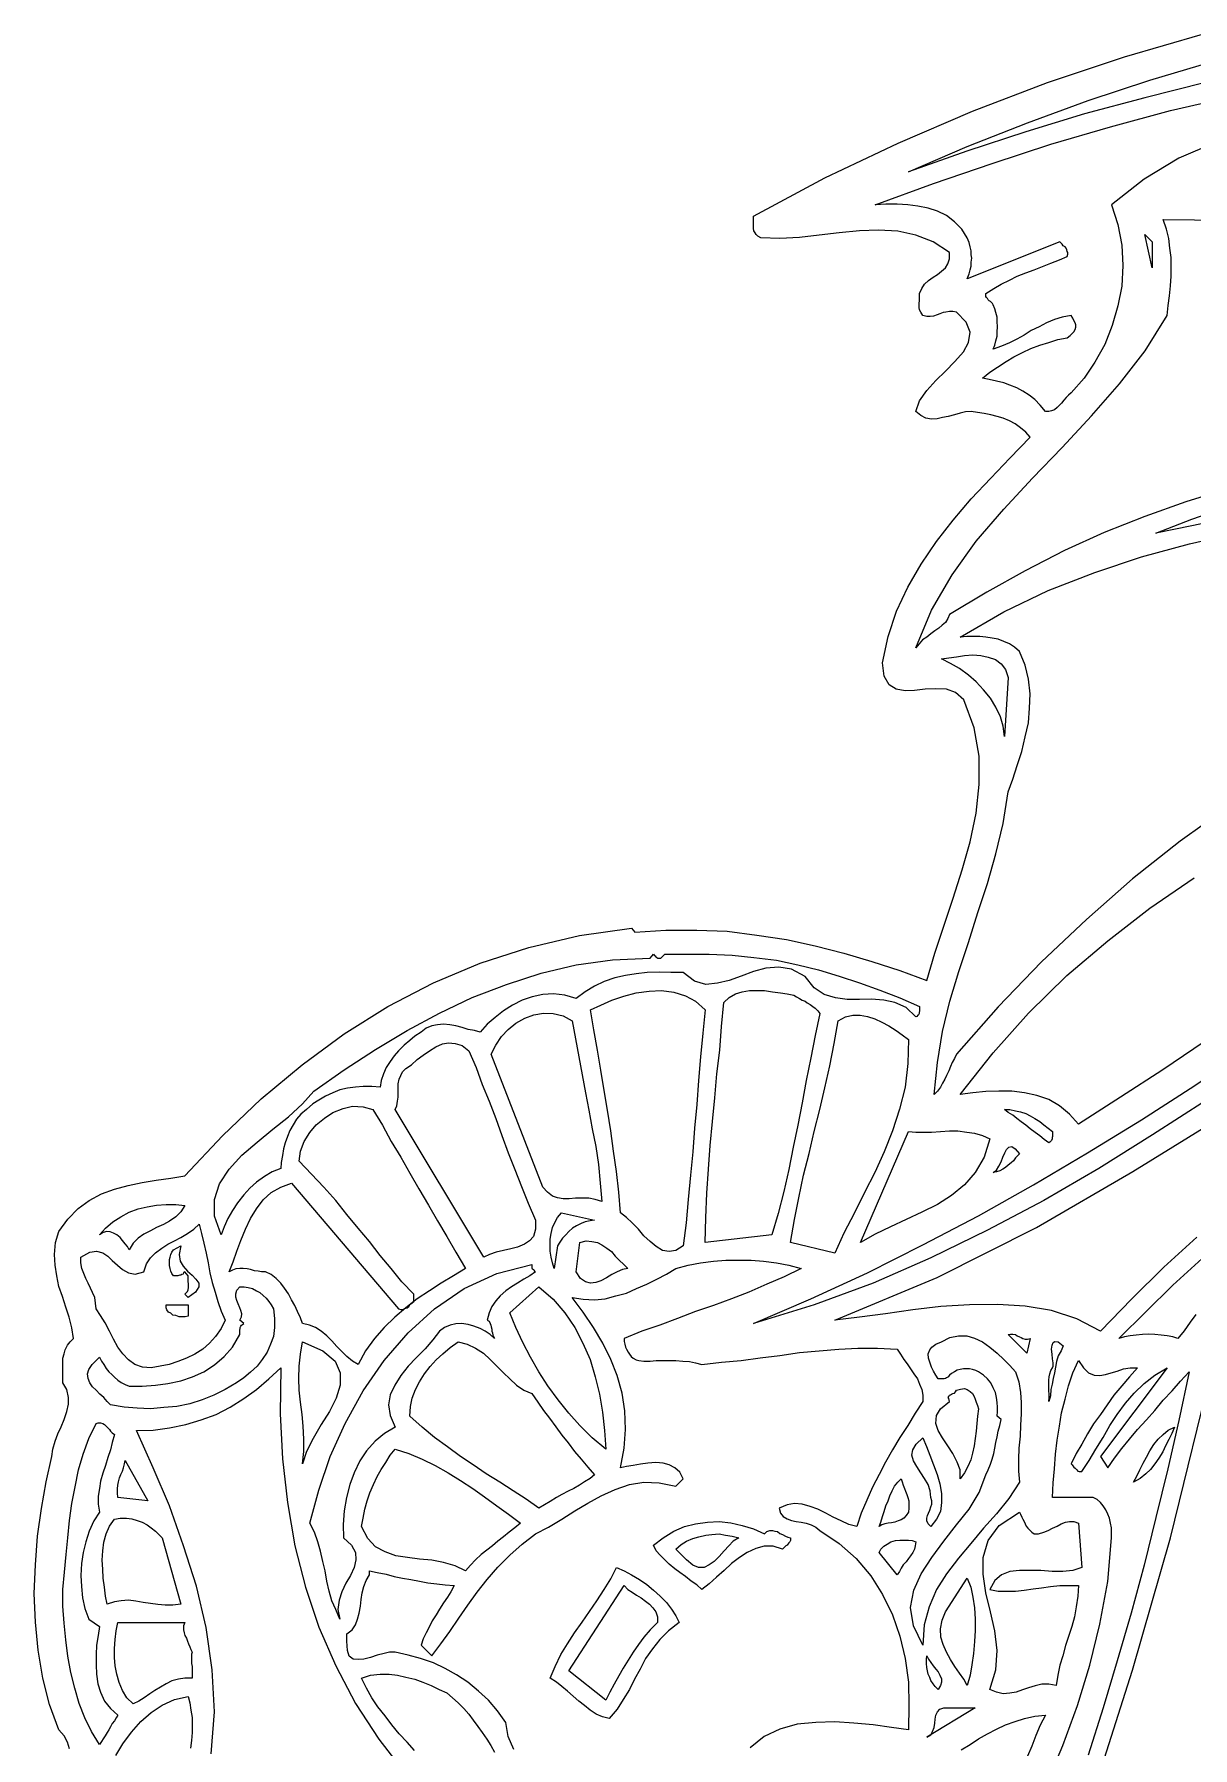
# Model space of a CAD drawing. Extents: x 0.03 to 9.39, y 0.03 to 6.76.
# Drawn here: x 1.62 to 3.683, y 3.336 to 6.389 of the extents above; entities that cross this region are included whole.
import ezdxf

# ---------------------------------------------------------------- set-up
doc = ezdxf.new("R2010")
doc.units = 0
doc.layers.add('1', color=7, linetype='Continuous')

msp = doc.modelspace()

# ---------------------------------------------------------------- linework, layer by layer
for points in [[(1.683, 3.334), (1.679, 3.346), (1.673, 3.357), (1.664, 3.368), (1.647, 3.413), (1.635, 3.46), (1.627, 3.51), (1.622, 3.56), (1.62, 3.611), (1.622, 3.662), (1.626, 3.713), (1.633, 3.762), (1.641, 3.81), (1.651, 3.855), (1.653, 3.868), (1.657, 3.882), (1.662, 3.895), (1.668, 3.908), (1.673, 3.921), (1.678, 3.935), (1.681, 3.948), (1.681, 3.96), (1.678, 3.974), (1.671, 3.986), (1.671, 3.995), (1.671, 4.004), (1.671, 4.013), (1.671, 4.021), (1.671, 4.03), (1.673, 4.038), (1.675, 4.045), (1.679, 4.053), (1.684, 4.059), (1.69, 4.065), (1.687, 4.084), (1.682, 4.103), (1.676, 4.121), (1.67, 4.14), (1.664, 4.158), (1.66, 4.177), (1.657, 4.196), (1.656, 4.215), (1.658, 4.236), (1.664, 4.256), (1.68, 4.278), (1.698, 4.297), (1.718, 4.311), (1.74, 4.323), (1.763, 4.331), (1.787, 4.338), (1.812, 4.343), (1.837, 4.347), (1.863, 4.351), (1.888, 4.355), (1.955, 4.426), (2.024, 4.492), (2.097, 4.553), (2.172, 4.608), (2.25, 4.657), (2.331, 4.699), (2.414, 4.734), (2.501, 4.762), (2.591, 4.783), (2.684, 4.796), (2.69, 4.789), (2.745, 4.793), (2.8, 4.793), (2.854, 4.791), (2.907, 4.784), (2.96, 4.776), (3.011, 4.765), (3.062, 4.752), (3.112, 4.737), (3.162, 4.721), (3.21, 4.703), (3.224, 4.752), (3.24, 4.8), (3.257, 4.85), (3.273, 4.9), (3.287, 4.95), (3.298, 5.001), (3.303, 5.052), (3.303, 5.103), (3.294, 5.153), (3.276, 5.203), (3.261, 5.216), (3.245, 5.222), (3.226, 5.223), (3.207, 5.222), (3.188, 5.22), (3.171, 5.219), (3.155, 5.222), (3.143, 5.23), (3.134, 5.245), (3.131, 5.269), (3.141, 5.316), (3.156, 5.361), (3.176, 5.404), (3.2, 5.445), (3.227, 5.485), (3.257, 5.523), (3.289, 5.561), (3.324, 5.598), (3.358, 5.634), (3.394, 5.671), (3.386, 5.68), (3.377, 5.688), (3.367, 5.695), (3.357, 5.7), (3.346, 5.705), (3.335, 5.708), (3.324, 5.711), (3.312, 5.713), (3.3, 5.715), (3.289, 5.717), (3.279, 5.716), (3.269, 5.714), (3.259, 5.711), (3.248, 5.708), (3.238, 5.706), (3.228, 5.704), (3.218, 5.703), (3.208, 5.705), (3.199, 5.71), (3.19, 5.717), (3.197, 5.736), (3.21, 5.754), (3.226, 5.772), (3.243, 5.789), (3.26, 5.806), (3.275, 5.823), (3.284, 5.84), (3.287, 5.858), (3.28, 5.876), (3.263, 5.894), (3.256, 5.895), (3.25, 5.895), (3.244, 5.894), (3.239, 5.893), (3.233, 5.891), (3.228, 5.889), (3.222, 5.887), (3.216, 5.886), (3.21, 5.886), (3.203, 5.888), (3.201, 5.891), (3.199, 5.894), (3.197, 5.898), (3.196, 5.902), (3.196, 5.906), (3.196, 5.91), (3.197, 5.914), (3.197, 5.919), (3.197, 5.923), (3.197, 5.927), (3.201, 5.936), (3.206, 5.944), (3.213, 5.95), (3.221, 5.956), (3.229, 5.961), (3.236, 5.967), (3.243, 5.973), (3.247, 5.98), (3.25, 5.989), (3.25, 6), (3.221, 6.019), (3.19, 6.031), (3.158, 6.038), (3.124, 6.04), (3.09, 6.039), (3.054, 6.035), (3.018, 6.031), (2.983, 6.027), (2.948, 6.025), (2.914, 6.026), (2.909, 6.029), (2.906, 6.032), (2.904, 6.035), (2.902, 6.039), (2.901, 6.043), (2.901, 6.047), (2.901, 6.052), (2.901, 6.056), (2.901, 6.061), (2.901, 6.065), (3.028, 6.133), (3.159, 6.195), (3.291, 6.252), (3.425, 6.303), (3.562, 6.349), (3.701, 6.389)], [(1.894, 4.138), (1.888, 4.144), (1.891, 4.147), (1.893, 4.149), (1.894, 4.152), (1.895, 4.156), (1.895, 4.159), (1.895, 4.163), (1.894, 4.166), (1.894, 4.17), (1.894, 4.174), (1.894, 4.177), (1.888, 4.184), (1.886, 4.182), (1.885, 4.18), (1.883, 4.179), (1.881, 4.178), (1.879, 4.178), (1.876, 4.177), (1.874, 4.177), (1.871, 4.177), (1.868, 4.177), (1.865, 4.181), (1.863, 4.185), (1.862, 4.19), (1.861, 4.195), (1.861, 4.2), (1.861, 4.206), (1.862, 4.21), (1.863, 4.215), (1.865, 4.219), (1.868, 4.223), (1.881, 4.23), (1.878, 4.215), (1.88, 4.203), (1.885, 4.194), (1.893, 4.185), (1.901, 4.178), (1.908, 4.171), (1.913, 4.164), (1.913, 4.157), (1.907, 4.148), (1.894, 4.138)], [(1.894, 4.105), (1.889, 4.104), (1.883, 4.104), (1.878, 4.104), (1.872, 4.106), (1.867, 4.107), (1.863, 4.11), (1.859, 4.112), (1.856, 4.116), (1.855, 4.12), (1.855, 4.125), (1.894, 4.125), (1.894, 4.105)], [(3.651, 3.907), (3.646, 3.896), (3.641, 3.885), (3.635, 3.874), (3.63, 3.863), (3.623, 3.852), (3.616, 3.842), (3.608, 3.832), (3.6, 3.824), (3.59, 3.816), (3.578, 3.809), (3.584, 3.82), (3.589, 3.831), (3.595, 3.843), (3.601, 3.854), (3.607, 3.865), (3.614, 3.876), (3.622, 3.886), (3.631, 3.894), (3.64, 3.902), (3.651, 3.907)], [(2.921, 3.717), (2.925, 3.721), (2.93, 3.723), (2.935, 3.723), (2.939, 3.722), (2.944, 3.721), (2.948, 3.718), (2.953, 3.716), (2.958, 3.713), (2.962, 3.711), (2.967, 3.71), (2.967, 3.707), (2.967, 3.705), (2.966, 3.703), (2.964, 3.701), (2.962, 3.699), (2.961, 3.697), (2.959, 3.696), (2.957, 3.694), (2.955, 3.692), (2.953, 3.69), (2.936, 3.695), (2.92, 3.695), (2.905, 3.691), (2.89, 3.684), (2.876, 3.675), (2.862, 3.664), (2.849, 3.652), (2.835, 3.64), (2.822, 3.628), (2.809, 3.618), (2.8, 3.626), (2.79, 3.633), (2.78, 3.641), (2.77, 3.648), (2.761, 3.655), (2.751, 3.663), (2.743, 3.671), (2.735, 3.679), (2.728, 3.687), (2.723, 3.697), (2.74, 3.71), (2.759, 3.722), (2.778, 3.73), (2.798, 3.735), (2.819, 3.738), (2.84, 3.739), (2.861, 3.737), (2.881, 3.732), (2.901, 3.726), (2.921, 3.717)], [(2.769, 3.559), (2.75, 3.544), (2.734, 3.529), (2.721, 3.512), (2.709, 3.495), (2.699, 3.476), (2.689, 3.458), (2.68, 3.44), (2.669, 3.422), (2.658, 3.405), (2.644, 3.388), (2.632, 3.391), (2.621, 3.396), (2.61, 3.403), (2.6, 3.411), (2.59, 3.419), (2.58, 3.428), (2.57, 3.437), (2.56, 3.445), (2.55, 3.453), (2.539, 3.46), (2.548, 3.481), (2.558, 3.502), (2.57, 3.521), (2.582, 3.541), (2.596, 3.56), (2.609, 3.579), (2.622, 3.598), (2.635, 3.618), (2.647, 3.637), (2.657, 3.657), (2.671, 3.651), (2.684, 3.644), (2.698, 3.636), (2.711, 3.627), (2.723, 3.617), (2.735, 3.606), (2.746, 3.595), (2.755, 3.583), (2.763, 3.571), (2.769, 3.559)]]:
    msp.add_lwpolyline(points)
at = {"layer": '1'}
for points in [[(3.706, 6.303), (3.598, 6.276), (3.491, 6.247), (3.386, 6.215), (3.281, 6.181), (3.177, 6.144), (3.282, 6.189), (3.389, 6.231), (3.497, 6.271), (3.607, 6.307), (3.717, 6.34)], [(3.724, 6.196), (3.659, 6.168), (3.597, 6.131), (3.539, 6.085), (3.55, 6.05), (3.557, 6.013), (3.559, 5.977), (3.557, 5.94), (3.55, 5.905), (3.54, 5.87), (3.527, 5.836), (3.509, 5.805), (3.49, 5.776), (3.467, 5.75), (3.462, 5.746), (3.458, 5.742), (3.454, 5.737), (3.45, 5.732), (3.446, 5.728), (3.442, 5.724), (3.437, 5.72), (3.432, 5.718), (3.427, 5.717), (3.421, 5.717), (3.412, 5.728), (3.402, 5.738), (3.392, 5.746), (3.381, 5.753), (3.37, 5.759), (3.358, 5.764), (3.347, 5.768), (3.334, 5.771), (3.321, 5.774), (3.309, 5.776), (3.322, 5.787), (3.336, 5.796), (3.351, 5.806), (3.365, 5.814), (3.38, 5.822), (3.395, 5.829), (3.411, 5.835), (3.427, 5.84), (3.443, 5.845), (3.46, 5.848), (3.465, 5.852), (3.469, 5.856), (3.472, 5.859), (3.474, 5.863), (3.475, 5.867), (3.475, 5.871), (3.474, 5.875), (3.472, 5.879), (3.47, 5.883), (3.467, 5.888), (3.451, 5.885), (3.437, 5.881), (3.423, 5.875), (3.41, 5.868), (3.396, 5.861), (3.383, 5.853), (3.37, 5.846), (3.357, 5.839), (3.343, 5.833), (3.328, 5.828), (3.331, 5.835), (3.333, 5.843), (3.335, 5.851), (3.335, 5.859), (3.336, 5.868), (3.335, 5.877), (3.335, 5.885), (3.333, 5.893), (3.331, 5.9), (3.328, 5.907), (3.327, 5.909), (3.325, 5.911), (3.323, 5.913), (3.321, 5.914), (3.319, 5.916), (3.318, 5.918), (3.316, 5.92), (3.315, 5.922), (3.315, 5.924), (3.315, 5.927), (3.329, 5.936), (3.342, 5.944), (3.357, 5.951), (3.371, 5.958), (3.386, 5.964), (3.401, 5.969), (3.416, 5.975), (3.431, 5.981), (3.446, 5.987), (3.46, 5.993), (3.461, 5.997), (3.461, 6), (3.46, 6.002), (3.459, 6.005), (3.458, 6.008), (3.456, 6.01), (3.453, 6.012), (3.451, 6.015), (3.449, 6.017), (3.447, 6.019), (3.282, 5.953), (3.285, 5.962), (3.287, 5.969), (3.289, 5.976), (3.289, 5.983), (3.29, 5.99), (3.289, 5.996), (3.289, 6.003), (3.287, 6.01), (3.285, 6.018), (3.282, 6.026), (3.272, 6.042), (3.259, 6.055), (3.245, 6.066), (3.229, 6.074), (3.212, 6.079), (3.194, 6.083), (3.176, 6.085), (3.157, 6.086), (3.137, 6.086), (3.118, 6.085), (3.222, 6.123), (3.326, 6.159), (3.431, 6.193), (3.537, 6.224), (3.644, 6.253), (3.753, 6.278)], [(3.746, 5.579), (3.671, 5.556), (3.598, 5.53), (3.526, 5.501), (3.455, 5.469), (3.385, 5.433), (3.317, 5.395), (3.25, 5.355), (3.247, 5.348), (3.243, 5.341), (3.237, 5.336), (3.231, 5.331), (3.224, 5.326), (3.217, 5.321), (3.21, 5.315), (3.202, 5.31), (3.196, 5.303), (3.19, 5.296), (3.218, 5.363), (3.255, 5.426), (3.298, 5.486), (3.347, 5.543), (3.398, 5.598), (3.451, 5.653), (3.503, 5.709), (3.553, 5.766), (3.599, 5.825), (3.638, 5.888), (3.64, 5.906), (3.642, 5.923), (3.644, 5.941), (3.645, 5.958), (3.645, 5.975), (3.645, 5.991), (3.643, 6.008), (3.641, 6.025), (3.637, 6.042), (3.631, 6.059), (3.798, 6.057)], [(3.611, 5.973), (3.598, 6.032), (3.611, 6.019), (3.611, 5.973)], [(3.747, 5.527), (3.682, 5.513), (3.618, 5.5), (3.682, 5.525), (3.749, 5.548)], [(3.748, 5.013), (3.661, 4.951), (3.576, 4.884), (3.494, 4.812), (3.414, 4.736), (3.337, 4.656), (3.263, 4.572), (3.259, 4.564), (3.255, 4.557), (3.252, 4.55), (3.249, 4.542), (3.245, 4.534), (3.242, 4.527), (3.238, 4.52), (3.234, 4.513), (3.229, 4.506), (3.223, 4.5), (3.229, 4.557), (3.238, 4.612), (3.251, 4.666), (3.267, 4.719), (3.284, 4.771), (3.301, 4.824), (3.318, 4.876), (3.333, 4.929), (3.346, 4.983), (3.355, 5.039), (3.363, 5.062), (3.371, 5.086), (3.379, 5.111), (3.385, 5.137), (3.391, 5.162), (3.393, 5.188), (3.394, 5.214), (3.391, 5.24), (3.385, 5.265), (3.375, 5.289), (3.366, 5.297), (3.357, 5.303), (3.347, 5.307), (3.337, 5.311), (3.326, 5.313), (3.315, 5.315), (3.304, 5.316), (3.293, 5.316), (3.281, 5.316), (3.269, 5.315), (3.347, 5.36), (3.426, 5.398), (3.509, 5.43), (3.592, 5.458), (3.678, 5.481), (3.766, 5.501)], [(3.355, 5.243), (3.348, 5.138), (3.346, 5.156), (3.341, 5.173), (3.333, 5.19), (3.323, 5.206), (3.311, 5.221), (3.298, 5.235), (3.284, 5.247), (3.268, 5.259), (3.252, 5.268), (3.236, 5.276), (3.249, 5.278), (3.263, 5.28), (3.277, 5.282), (3.292, 5.283), (3.306, 5.282), (3.319, 5.279), (3.332, 5.275), (3.342, 5.267), (3.35, 5.257), (3.355, 5.243)], [(3.704, 4.594), (3.63, 4.544), (3.555, 4.495), (3.48, 4.447), (3.464, 4.465), (3.446, 4.48), (3.427, 4.491), (3.406, 4.498), (3.384, 4.503), (3.361, 4.506), (3.338, 4.506), (3.315, 4.505), (3.292, 4.503), (3.269, 4.5), (3.328, 4.574), (3.391, 4.645), (3.459, 4.712), (3.532, 4.774), (3.607, 4.832), (3.686, 4.886)], [(2.723, 4.75), (2.724, 4.748), (2.726, 4.747), (2.727, 4.745), (2.729, 4.744), (2.731, 4.743), (2.732, 4.743), (2.734, 4.743), (2.736, 4.743), (2.743, 4.75), (2.749, 4.75), (2.756, 4.75), (2.763, 4.75), (2.771, 4.75), (2.78, 4.75), (2.788, 4.75), (2.797, 4.75), (2.805, 4.75), (2.814, 4.75), (2.822, 4.75), (2.863, 4.748), (2.902, 4.744), (2.942, 4.739), (2.98, 4.731), (3.017, 4.722), (3.054, 4.711), (3.09, 4.699), (3.126, 4.686), (3.162, 4.672), (3.197, 4.657), (3.197, 4.655), (3.197, 4.652), (3.197, 4.649), (3.196, 4.646), (3.196, 4.644), (3.195, 4.642), (3.194, 4.641), (3.192, 4.639), (3.19, 4.638), (3.173, 4.655), (3.153, 4.664), (3.133, 4.668), (3.111, 4.67), (3.09, 4.669), (3.068, 4.669), (3.047, 4.672), (3.027, 4.678), (3.009, 4.69), (2.993, 4.71), (2.969, 4.723), (2.946, 4.727), (2.923, 4.725), (2.901, 4.719), (2.879, 4.711), (2.858, 4.703), (2.837, 4.698), (2.816, 4.696), (2.796, 4.702), (2.776, 4.717), (2.754, 4.717), (2.733, 4.718), (2.712, 4.717), (2.692, 4.715), (2.673, 4.712), (2.654, 4.708), (2.635, 4.701), (2.618, 4.693), (2.601, 4.683), (2.585, 4.671), (2.565, 4.677), (2.545, 4.679), (2.526, 4.678), (2.507, 4.674), (2.489, 4.668), (2.472, 4.659), (2.456, 4.649), (2.441, 4.637), (2.427, 4.625), (2.414, 4.611), (2.404, 4.614), (2.393, 4.616), (2.382, 4.619), (2.371, 4.622), (2.36, 4.624), (2.349, 4.625), (2.338, 4.624), (2.328, 4.622), (2.318, 4.618), (2.309, 4.611), (2.298, 4.604), (2.289, 4.596), (2.279, 4.588), (2.269, 4.578), (2.261, 4.569), (2.254, 4.559), (2.247, 4.548), (2.242, 4.537), (2.238, 4.525), (2.236, 4.513), (2.221, 4.514), (2.206, 4.514), (2.192, 4.513), (2.178, 4.511), (2.164, 4.508), (2.152, 4.503), (2.139, 4.497), (2.127, 4.49), (2.116, 4.483), (2.105, 4.473), (2.095, 4.465), (2.087, 4.456), (2.081, 4.446), (2.075, 4.436), (2.071, 4.425), (2.067, 4.414), (2.064, 4.403), (2.062, 4.391), (2.06, 4.379), (2.059, 4.368), (2.044, 4.362), (2.03, 4.354), (2.016, 4.344), (2.004, 4.333), (1.993, 4.321), (1.982, 4.307), (1.973, 4.293), (1.965, 4.279), (1.958, 4.264), (1.953, 4.25), (1.941, 4.283), (1.941, 4.313), (1.95, 4.341), (1.967, 4.367), (1.99, 4.392), (2.017, 4.415), (2.045, 4.438), (2.073, 4.46), (2.098, 4.483), (2.118, 4.506), (2.172, 4.544), (2.228, 4.58), (2.284, 4.614), (2.342, 4.645), (2.4, 4.673), (2.461, 4.696), (2.523, 4.716), (2.585, 4.731), (2.65, 4.74), (2.717, 4.743), (2.723, 4.75)], [(2.815, 4.651), (2.811, 4.609), (2.807, 4.567), (2.803, 4.525), (2.8, 4.482), (2.796, 4.44), (2.793, 4.398), (2.789, 4.356), (2.785, 4.313), (2.781, 4.271), (2.776, 4.23), (2.763, 4.222), (2.751, 4.22), (2.739, 4.222), (2.728, 4.229), (2.717, 4.238), (2.706, 4.248), (2.696, 4.26), (2.685, 4.271), (2.675, 4.281), (2.664, 4.289), (2.661, 4.326), (2.657, 4.363), (2.652, 4.399), (2.647, 4.435), (2.641, 4.472), (2.635, 4.507), (2.629, 4.543), (2.623, 4.579), (2.617, 4.615), (2.611, 4.651), (2.629, 4.659), (2.649, 4.668), (2.67, 4.675), (2.692, 4.681), (2.715, 4.684), (2.737, 4.685), (2.759, 4.682), (2.78, 4.676), (2.798, 4.666), (2.815, 4.651)], [(3.019, 4.644), (3.011, 4.605), (3.003, 4.565), (2.995, 4.525), (2.988, 4.485), (2.98, 4.445), (2.972, 4.406), (2.964, 4.366), (2.955, 4.327), (2.945, 4.288), (2.934, 4.25), (2.815, 4.236), (2.816, 4.28), (2.818, 4.324), (2.821, 4.367), (2.824, 4.409), (2.828, 4.452), (2.832, 4.494), (2.836, 4.537), (2.841, 4.579), (2.844, 4.621), (2.848, 4.664), (2.858, 4.673), (2.869, 4.679), (2.881, 4.683), (2.894, 4.685), (2.908, 4.685), (2.921, 4.685), (2.935, 4.683), (2.949, 4.681), (2.961, 4.679), (2.973, 4.677), (2.978, 4.674), (2.983, 4.671), (2.988, 4.668), (2.993, 4.666), (2.997, 4.663), (3.002, 4.66), (3.007, 4.657), (3.011, 4.654), (3.016, 4.649), (3.019, 4.644)], [(2.578, 4.631), (2.584, 4.599), (2.59, 4.567), (2.596, 4.535), (2.602, 4.503), (2.608, 4.472), (2.614, 4.439), (2.62, 4.407), (2.625, 4.375), (2.628, 4.342), (2.631, 4.309), (2.619, 4.313), (2.608, 4.315), (2.596, 4.315), (2.584, 4.315), (2.573, 4.314), (2.562, 4.314), (2.552, 4.316), (2.543, 4.319), (2.534, 4.326), (2.526, 4.335), (2.434, 4.572), (2.442, 4.588), (2.452, 4.603), (2.464, 4.616), (2.478, 4.627), (2.494, 4.636), (2.51, 4.642), (2.527, 4.645), (2.544, 4.644), (2.562, 4.64), (2.578, 4.631)], [(3.894, 4.618), (3.801, 4.553), (3.708, 4.49), (3.612, 4.428), (3.516, 4.368), (3.418, 4.311), (3.318, 4.258), (3.217, 4.209), (3.114, 4.164), (3.009, 4.125), (2.901, 4.092), (3.003, 4.136), (3.104, 4.182), (3.203, 4.232), (3.302, 4.284), (3.4, 4.339), (3.496, 4.396), (3.592, 4.455), (3.687, 4.516), (3.781, 4.579), (3.875, 4.644), (3.894, 4.618)], [(3.177, 4.598), (3.176, 4.555), (3.171, 4.513), (3.161, 4.474), (3.149, 4.435), (3.134, 4.398), (3.117, 4.361), (3.099, 4.325), (3.081, 4.289), (3.062, 4.253), (3.046, 4.217), (2.967, 4.236), (2.974, 4.277), (2.982, 4.316), (2.99, 4.356), (3, 4.395), (3.009, 4.434), (3.019, 4.473), (3.028, 4.512), (3.037, 4.551), (3.045, 4.591), (3.052, 4.631), (3.065, 4.638), (3.078, 4.641), (3.091, 4.641), (3.104, 4.639), (3.117, 4.635), (3.13, 4.629), (3.142, 4.622), (3.155, 4.614), (3.166, 4.606), (3.177, 4.598)], [(2.394, 4.578), (2.407, 4.548), (2.418, 4.518), (2.43, 4.488), (2.442, 4.457), (2.453, 4.427), (2.464, 4.396), (2.476, 4.366), (2.488, 4.336), (2.5, 4.306), (2.513, 4.276), (2.513, 4.26), (2.509, 4.247), (2.502, 4.239), (2.493, 4.233), (2.481, 4.228), (2.469, 4.225), (2.456, 4.222), (2.443, 4.219), (2.431, 4.215), (2.421, 4.21), (2.263, 4.473), (2.266, 4.48), (2.267, 4.488), (2.268, 4.495), (2.268, 4.503), (2.268, 4.511), (2.268, 4.519), (2.27, 4.527), (2.273, 4.534), (2.276, 4.54), (2.282, 4.546), (2.292, 4.553), (2.302, 4.562), (2.313, 4.57), (2.324, 4.578), (2.335, 4.585), (2.347, 4.59), (2.358, 4.592), (2.37, 4.591), (2.382, 4.587), (2.394, 4.578)], [(2.223, 4.473), (2.24, 4.445), (2.256, 4.416), (2.273, 4.388), (2.289, 4.36), (2.305, 4.332), (2.322, 4.303), (2.338, 4.275), (2.355, 4.247), (2.371, 4.219), (2.388, 4.19), (2.367, 4.177), (2.345, 4.164), (2.324, 4.15), (2.302, 4.136), (2.282, 4.12), (2.262, 4.103), (2.243, 4.085), (2.226, 4.065), (2.21, 4.043), (2.197, 4.019), (2.187, 4.025), (2.177, 4.033), (2.168, 4.042), (2.159, 4.051), (2.15, 4.061), (2.141, 4.07), (2.131, 4.078), (2.121, 4.085), (2.11, 4.089), (2.098, 4.092), (2.094, 4.102), (2.089, 4.113), (2.084, 4.124), (2.078, 4.134), (2.073, 4.145), (2.066, 4.155), (2.059, 4.164), (2.051, 4.172), (2.042, 4.179), (2.032, 4.184), (2.025, 4.184), (2.019, 4.185), (2.012, 4.186), (2.005, 4.188), (1.999, 4.189), (1.992, 4.19), (1.986, 4.19), (1.979, 4.189), (1.973, 4.187), (1.967, 4.184), (1.974, 4.202), (1.981, 4.221), (1.988, 4.24), (1.996, 4.26), (2.005, 4.279), (2.016, 4.296), (2.028, 4.312), (2.042, 4.325), (2.059, 4.335), (2.078, 4.342), (2.269, 4.118), (2.273, 4.117), (2.276, 4.117), (2.279, 4.118), (2.282, 4.119), (2.284, 4.12), (2.287, 4.122), (2.289, 4.125), (2.291, 4.127), (2.293, 4.129), (2.296, 4.131), (2.296, 4.144), (2.275, 4.166), (2.256, 4.19), (2.236, 4.213), (2.217, 4.238), (2.197, 4.262), (2.177, 4.286), (2.157, 4.311), (2.136, 4.335), (2.114, 4.358), (2.092, 4.381), (2.094, 4.399), (2.101, 4.416), (2.111, 4.432), (2.122, 4.446), (2.137, 4.458), (2.152, 4.468), (2.17, 4.475), (2.187, 4.479), (2.206, 4.478), (2.223, 4.473)], [(3.691, 4.246), (3.632, 4.192), (3.575, 4.136), (3.519, 4.078), (3.477, 4.1), (3.432, 4.115), (3.385, 4.123), (3.336, 4.126), (3.286, 4.125), (3.235, 4.122), (3.185, 4.116), (3.136, 4.109), (3.09, 4.103), (3.046, 4.098), (3.228, 4.174), (3.405, 4.263), (3.577, 4.363), (3.747, 4.468)], [(3.434, 4.434), (3.434, 4.431), (3.434, 4.428), (3.434, 4.425), (3.433, 4.423), (3.433, 4.421), (3.432, 4.418), (3.431, 4.417), (3.429, 4.415), (3.427, 4.414), (3.419, 4.42), (3.411, 4.426), (3.403, 4.432), (3.394, 4.439), (3.386, 4.445), (3.378, 4.451), (3.37, 4.457), (3.363, 4.463), (3.355, 4.468), (3.348, 4.473), (3.358, 4.473), (3.368, 4.471), (3.377, 4.469), (3.386, 4.466), (3.394, 4.462), (3.402, 4.457), (3.411, 4.452), (3.418, 4.446), (3.426, 4.44), (3.434, 4.434)], [(3.322, 4.421), (3.312, 4.388), (3.296, 4.361), (3.277, 4.339), (3.254, 4.32), (3.229, 4.304), (3.201, 4.29), (3.173, 4.277), (3.145, 4.264), (3.118, 4.251), (3.092, 4.236), (3.177, 4.434), (3.19, 4.433), (3.204, 4.433), (3.218, 4.433), (3.234, 4.434), (3.25, 4.435), (3.265, 4.435), (3.281, 4.433), (3.295, 4.431), (3.309, 4.427), (3.322, 4.421)], [(3.375, 4.394), (3.372, 4.391), (3.368, 4.387), (3.364, 4.382), (3.36, 4.378), (3.355, 4.374), (3.35, 4.37), (3.345, 4.367), (3.34, 4.364), (3.334, 4.362), (3.328, 4.361), (3.334, 4.365), (3.338, 4.372), (3.342, 4.38), (3.345, 4.388), (3.349, 4.396), (3.352, 4.402), (3.356, 4.406), (3.361, 4.407), (3.367, 4.403), (3.375, 4.394)], [(1.888, 4.302), (1.881, 4.291), (1.872, 4.282), (1.861, 4.274), (1.85, 4.268), (1.838, 4.263), (1.827, 4.257), (1.815, 4.251), (1.805, 4.244), (1.796, 4.235), (1.789, 4.223), (1.786, 4.229), (1.782, 4.234), (1.777, 4.24), (1.773, 4.245), (1.767, 4.25), (1.761, 4.253), (1.755, 4.255), (1.749, 4.256), (1.743, 4.254), (1.736, 4.25), (1.747, 4.262), (1.76, 4.273), (1.774, 4.282), (1.789, 4.29), (1.805, 4.296), (1.821, 4.3), (1.838, 4.303), (1.855, 4.304), (1.872, 4.304), (1.888, 4.302)], [(2.618, 4.276), (2.61, 4.275), (2.601, 4.273), (2.594, 4.27), (2.586, 4.266), (2.579, 4.262), (2.572, 4.256), (2.567, 4.25), (2.561, 4.244), (2.556, 4.237), (2.552, 4.23), (2.546, 4.19), (2.543, 4.2), (2.541, 4.21), (2.539, 4.221), (2.539, 4.231), (2.539, 4.242), (2.541, 4.252), (2.543, 4.263), (2.547, 4.272), (2.552, 4.281), (2.559, 4.289), (2.618, 4.276)], [(1.96, 4.098), (1.953, 4.083), (1.943, 4.069), (1.932, 4.057), (1.92, 4.046), (1.906, 4.037), (1.891, 4.03), (1.876, 4.024), (1.86, 4.019), (1.844, 4.016), (1.828, 4.013), (1.813, 4.014), (1.799, 4.019), (1.788, 4.027), (1.778, 4.038), (1.769, 4.05), (1.761, 4.064), (1.754, 4.078), (1.746, 4.093), (1.738, 4.106), (1.73, 4.118), (1.729, 4.128), (1.728, 4.138), (1.724, 4.147), (1.72, 4.155), (1.716, 4.164), (1.712, 4.172), (1.708, 4.181), (1.705, 4.19), (1.703, 4.2), (1.703, 4.21), (1.719, 4.219), (1.731, 4.221), (1.742, 4.218), (1.751, 4.212), (1.759, 4.204), (1.768, 4.196), (1.777, 4.188), (1.788, 4.182), (1.8, 4.18), (1.815, 4.184), (1.82, 4.198), (1.827, 4.209), (1.836, 4.218), (1.847, 4.226), (1.858, 4.233), (1.87, 4.239), (1.881, 4.245), (1.893, 4.252), (1.904, 4.26), (1.914, 4.269), (1.918, 4.252), (1.922, 4.235), (1.926, 4.217), (1.93, 4.2), (1.933, 4.182), (1.937, 4.165), (1.942, 4.148), (1.947, 4.131), (1.953, 4.114), (1.96, 4.098)], [(3.689, 4.108), (3.679, 4.094), (3.668, 4.079), (3.657, 4.065), (3.648, 4.068), (3.638, 4.07), (3.627, 4.071), (3.616, 4.072), (3.605, 4.073), (3.594, 4.072), (3.583, 4.071), (3.572, 4.07), (3.562, 4.068), (3.552, 4.065), (3.648, 4.16), (3.746, 4.249)], [(2.677, 4.19), (2.668, 4.188), (2.658, 4.184), (2.649, 4.179), (2.639, 4.173), (2.629, 4.168), (2.62, 4.165), (2.611, 4.164), (2.602, 4.166), (2.593, 4.172), (2.585, 4.184), (2.592, 4.236), (2.603, 4.239), (2.613, 4.238), (2.623, 4.236), (2.631, 4.232), (2.64, 4.226), (2.648, 4.22), (2.655, 4.212), (2.662, 4.205), (2.67, 4.197), (2.677, 4.19)], [(2.506, 4.197), (2.506, 4.195), (2.506, 4.193), (2.506, 4.191), (2.507, 4.189), (2.509, 4.188), (2.51, 4.187), (2.511, 4.185), (2.513, 4.184), (2.503, 4.177), (2.492, 4.171), (2.481, 4.164), (2.47, 4.157), (2.46, 4.15), (2.45, 4.141), (2.442, 4.132), (2.435, 4.122), (2.43, 4.111), (2.427, 4.098), (2.43, 4.096), (2.432, 4.092), (2.433, 4.089), (2.434, 4.086), (2.435, 4.082), (2.435, 4.078), (2.436, 4.075), (2.437, 4.071), (2.438, 4.068), (2.44, 4.065), (2.432, 4.072), (2.423, 4.078), (2.414, 4.083), (2.403, 4.087), (2.393, 4.09), (2.381, 4.092), (2.371, 4.091), (2.361, 4.089), (2.351, 4.085), (2.342, 4.078), (2.33, 4.063), (2.316, 4.047), (2.3, 4.031), (2.286, 4.016), (2.273, 3.999), (2.262, 3.982), (2.254, 3.965), (2.251, 3.947), (2.254, 3.928), (2.263, 3.907), (2.244, 3.896), (2.227, 3.882), (2.212, 3.865), (2.2, 3.847), (2.19, 3.826), (2.182, 3.805), (2.176, 3.782), (2.172, 3.758), (2.17, 3.734), (2.171, 3.71), (2.185, 3.697), (2.192, 3.684), (2.193, 3.671), (2.19, 3.657), (2.183, 3.643), (2.175, 3.629), (2.168, 3.614), (2.163, 3.599), (2.161, 3.582), (2.164, 3.565), (2.157, 3.582), (2.15, 3.598), (2.145, 3.615), (2.141, 3.633), (2.138, 3.651), (2.134, 3.668), (2.13, 3.686), (2.125, 3.703), (2.119, 3.72), (2.111, 3.736), (2.127, 3.795), (2.147, 3.855), (2.174, 3.914), (2.206, 3.972), (2.243, 4.026), (2.286, 4.075), (2.333, 4.118), (2.386, 4.154), (2.444, 4.181), (2.506, 4.197)], [(2.474, 3.333), (2.464, 3.356), (2.46, 3.381), (2.445, 3.402), (2.429, 3.421), (2.411, 3.437), (2.392, 3.453), (2.372, 3.466), (2.352, 3.477), (2.331, 3.487), (2.308, 3.495), (2.286, 3.501), (2.263, 3.506), (2.253, 3.506), (2.243, 3.504), (2.231, 3.501), (2.219, 3.497), (2.207, 3.494), (2.197, 3.493), (2.188, 3.494), (2.181, 3.499), (2.178, 3.509), (2.177, 3.526), (2.177, 3.539), (2.186, 3.546), (2.192, 3.555), (2.196, 3.565), (2.199, 3.576), (2.201, 3.588), (2.202, 3.6), (2.204, 3.612), (2.207, 3.623), (2.211, 3.634), (2.217, 3.644), (2.217, 3.651), (2.231, 3.648), (2.247, 3.645), (2.261, 3.641), (2.276, 3.638), (2.291, 3.636), (2.306, 3.633), (2.321, 3.63), (2.337, 3.628), (2.352, 3.626), (2.368, 3.625), (2.362, 3.614), (2.356, 3.604), (2.349, 3.594), (2.342, 3.583), (2.336, 3.573), (2.329, 3.562), (2.324, 3.552), (2.318, 3.541), (2.313, 3.53), (2.309, 3.519), (2.328, 3.5), (2.344, 3.521), (2.36, 3.543), (2.376, 3.567), (2.392, 3.59), (2.409, 3.613), (2.427, 3.636), (2.446, 3.658), (2.467, 3.679), (2.489, 3.699), (2.513, 3.717), (2.536, 3.729), (2.56, 3.743), (2.583, 3.758), (2.606, 3.772), (2.63, 3.785), (2.655, 3.796), (2.68, 3.805), (2.706, 3.809), (2.733, 3.808), (2.763, 3.802), (2.776, 3.815), (2.77, 3.827), (2.761, 3.835), (2.751, 3.84), (2.74, 3.843), (2.727, 3.844), (2.713, 3.843), (2.7, 3.841), (2.687, 3.839), (2.675, 3.837), (2.664, 3.835), (2.671, 3.87), (2.673, 3.903), (2.672, 3.936), (2.667, 3.968), (2.658, 3.999), (2.647, 4.028), (2.633, 4.057), (2.616, 4.085), (2.598, 4.112), (2.578, 4.138), (2.598, 4.135), (2.618, 4.134), (2.637, 4.136), (2.656, 4.141), (2.675, 4.146), (2.693, 4.154), (2.711, 4.162), (2.729, 4.171), (2.746, 4.18), (2.763, 4.19), (2.785, 4.196), (2.807, 4.2), (2.83, 4.203), (2.852, 4.205), (2.875, 4.205), (2.897, 4.205), (2.919, 4.203), (2.942, 4.2), (2.964, 4.196), (2.986, 4.19)], [(2.986, 4.19), (2.956, 4.175), (2.925, 4.162), (2.893, 4.148), (2.862, 4.136), (2.83, 4.124), (2.798, 4.113), (2.766, 4.101), (2.734, 4.089), (2.702, 4.078), (2.671, 4.065), (2.671, 4.06), (2.672, 4.055), (2.673, 4.05), (2.675, 4.046), (2.678, 4.041), (2.68, 4.037), (2.683, 4.033), (2.687, 4.03), (2.692, 4.027), (2.697, 4.026), (2.706, 4.025), (2.717, 4.025), (2.728, 4.026), (2.739, 4.026), (2.751, 4.026), (2.763, 4.026), (2.775, 4.025), (2.787, 4.024), (2.798, 4.022), (2.809, 4.019), (2.844, 4.023), (2.879, 4.026), (2.913, 4.031), (2.948, 4.035), (2.983, 4.04), (3.018, 4.043), (3.053, 4.046), (3.087, 4.048), (3.122, 4.048), (3.157, 4.046), (3.163, 4.037), (3.169, 4.028), (3.175, 4.02), (3.181, 4.011), (3.187, 4.002), (3.193, 3.993), (3.197, 3.984), (3.201, 3.974), (3.203, 3.964), (3.203, 3.953), (3.189, 3.932), (3.176, 3.91), (3.162, 3.889), (3.149, 3.867), (3.136, 3.845), (3.125, 3.823), (3.113, 3.8), (3.103, 3.777), (3.093, 3.754), (3.085, 3.73), (3.071, 3.734), (3.057, 3.74), (3.043, 3.747), (3.03, 3.754), (3.016, 3.761), (3.002, 3.766), (2.988, 3.77), (2.974, 3.771), (2.961, 3.769), (2.947, 3.763), (2.949, 3.754), (2.954, 3.748), (2.961, 3.744), (2.969, 3.741), (2.977, 3.739), (2.986, 3.738), (2.995, 3.736), (3.004, 3.733), (3.012, 3.729), (3.019, 3.723), (3.054, 3.7), (3.084, 3.673), (3.11, 3.642), (3.131, 3.609), (3.149, 3.573), (3.162, 3.535), (3.171, 3.495), (3.177, 3.453), (3.178, 3.411), (3.177, 3.368), (3.147, 3.372), (3.114, 3.377), (3.08, 3.38), (3.046, 3.382), (3.012, 3.381), (2.979, 3.378), (2.948, 3.369), (2.92, 3.356), (2.895, 3.336)], [(2.046, 4.118), (2.048, 4.101), (2.048, 4.085), (2.046, 4.069), (2.041, 4.055), (2.035, 4.041), (2.026, 4.028), (2.017, 4.016), (2.005, 4.005), (1.993, 3.995), (1.98, 3.986), (1.96, 3.974), (1.94, 3.964), (1.919, 3.956), (1.897, 3.949), (1.874, 3.944), (1.851, 3.942), (1.827, 3.94), (1.803, 3.941), (1.78, 3.943), (1.756, 3.947), (1.75, 3.953), (1.744, 3.96), (1.737, 3.966), (1.73, 3.973), (1.724, 3.979), (1.719, 3.986), (1.716, 3.994), (1.715, 4.002), (1.717, 4.01), (1.723, 4.019), (1.736, 4.032), (1.74, 4.025), (1.744, 4.019), (1.748, 4.012), (1.753, 4.006), (1.758, 4.001), (1.763, 3.996), (1.769, 3.991), (1.775, 3.987), (1.782, 3.983), (1.789, 3.98), (1.812, 3.98), (1.836, 3.982), (1.858, 3.985), (1.881, 3.99), (1.902, 3.997), (1.922, 4.006), (1.941, 4.018), (1.958, 4.033), (1.973, 4.05), (1.986, 4.072), (1.986, 4.075), (1.986, 4.078), (1.986, 4.08), (1.987, 4.083), (1.987, 4.085), (1.988, 4.087), (1.989, 4.089), (1.991, 4.09), (1.993, 4.092), (1.986, 4.098), (1.989, 4.104), (1.99, 4.109), (1.988, 4.115), (1.986, 4.12), (1.983, 4.127), (1.981, 4.133), (1.979, 4.139), (1.979, 4.145), (1.981, 4.151), (1.986, 4.157), (1.994, 4.157), (2.001, 4.156), (2.009, 4.154), (2.016, 4.15), (2.022, 4.147), (2.028, 4.142), (2.033, 4.137), (2.038, 4.131), (2.042, 4.125), (2.046, 4.118)], [(2.638, 3.868), (2.614, 3.888), (2.592, 3.91), (2.572, 3.932), (2.553, 3.956), (2.535, 3.981), (2.519, 4.006), (2.504, 4.032), (2.49, 4.058), (2.478, 4.085), (2.467, 4.111), (2.519, 4.157), (2.544, 4.135), (2.565, 4.111), (2.583, 4.085), (2.597, 4.057), (2.61, 4.028), (2.619, 3.997), (2.627, 3.966), (2.632, 3.934), (2.636, 3.901), (2.638, 3.868)], [(3.368, 4.006), (3.374, 3.988), (3.377, 3.969), (3.378, 3.951), (3.378, 3.931), (3.377, 3.911), (3.376, 3.891), (3.374, 3.87), (3.373, 3.85), (3.373, 3.829), (3.375, 3.809), (3.356, 3.78), (3.334, 3.753), (3.311, 3.727), (3.288, 3.7), (3.266, 3.674), (3.245, 3.646), (3.227, 3.618), (3.214, 3.587), (3.205, 3.555), (3.203, 3.519), (3.186, 3.553), (3.181, 3.586), (3.187, 3.617), (3.2, 3.646), (3.219, 3.675), (3.24, 3.704), (3.263, 3.733), (3.285, 3.761), (3.303, 3.791), (3.315, 3.822), (3.319, 3.831), (3.323, 3.841), (3.326, 3.85), (3.329, 3.86), (3.331, 3.87), (3.333, 3.88), (3.335, 3.89), (3.337, 3.9), (3.34, 3.91), (3.342, 3.921), (3.335, 3.927), (3.336, 3.935), (3.336, 3.943), (3.335, 3.951), (3.334, 3.96), (3.332, 3.969), (3.328, 3.977), (3.324, 3.986), (3.318, 3.993), (3.311, 4), (3.302, 4.006), (3.297, 4.008), (3.291, 4.01), (3.286, 4.011), (3.28, 4.011), (3.275, 4.011), (3.269, 4.01), (3.264, 4.009), (3.259, 4.006), (3.254, 4.003), (3.25, 4), (3.248, 3.997), (3.247, 3.996), (3.245, 3.995), (3.243, 3.994), (3.241, 3.993), (3.238, 3.993), (3.236, 3.993), (3.233, 3.993), (3.23, 3.993), (3.226, 4), (3.222, 4.007), (3.218, 4.014), (3.215, 4.023), (3.213, 4.03), (3.212, 4.038), (3.215, 4.045), (3.219, 4.05), (3.226, 4.055), (3.236, 4.059), (3.251, 4.067), (3.266, 4.07), (3.281, 4.07), (3.295, 4.066), (3.309, 4.059), (3.322, 4.05), (3.335, 4.039), (3.347, 4.028), (3.358, 4.017), (3.368, 4.006)], [(3.394, 4.065), (3.388, 4.039), (3.355, 4.072), (3.359, 4.073), (3.363, 4.073), (3.368, 4.072), (3.371, 4.07), (3.375, 4.068), (3.378, 4.067), (3.381, 4.065), (3.385, 4.064), (3.389, 4.064), (3.394, 4.065)], [(2.098, 3.842), (2.1, 3.864), (2.1, 3.886), (2.099, 3.909), (2.097, 3.93), (2.094, 3.952), (2.092, 3.973), (2.091, 3.994), (2.092, 4.016), (2.094, 4.037), (2.098, 4.059), (2.134, 4.043), (2.156, 4.025), (2.165, 4.004), (2.165, 3.982), (2.158, 3.959), (2.146, 3.935), (2.131, 3.912), (2.117, 3.887), (2.105, 3.864), (2.098, 3.842)], [(2.506, 3.967), (2.517, 3.952), (2.527, 3.937), (2.538, 3.923), (2.549, 3.908), (2.56, 3.893), (2.571, 3.879), (2.582, 3.864), (2.594, 3.85), (2.606, 3.836), (2.618, 3.822), (2.61, 3.816), (2.6, 3.81), (2.591, 3.804), (2.581, 3.798), (2.571, 3.793), (2.56, 3.787), (2.55, 3.782), (2.539, 3.775), (2.529, 3.769), (2.519, 3.763), (2.496, 3.779), (2.473, 3.794), (2.449, 3.809), (2.425, 3.824), (2.402, 3.84), (2.379, 3.855), (2.356, 3.872), (2.333, 3.889), (2.311, 3.907), (2.289, 3.927), (2.29, 3.944), (2.293, 3.959), (2.299, 3.974), (2.306, 3.988), (2.315, 4.002), (2.325, 4.015), (2.336, 4.027), (2.348, 4.038), (2.361, 4.049), (2.375, 4.059), (2.391, 4.055), (2.406, 4.048), (2.42, 4.039), (2.432, 4.028), (2.444, 4.016), (2.456, 4.004), (2.467, 3.993), (2.479, 3.982), (2.492, 3.973), (2.506, 3.967)], [(3.453, 4.052), (3.449, 4.043), (3.444, 4.034), (3.441, 4.024), (3.439, 4.014), (3.437, 4.004), (3.435, 3.994), (3.433, 3.984), (3.431, 3.974), (3.43, 3.963), (3.427, 3.953), (3.428, 3.96), (3.428, 3.966), (3.427, 3.972), (3.427, 3.978), (3.427, 3.985), (3.427, 3.991), (3.428, 3.997), (3.429, 4.002), (3.431, 4.008), (3.434, 4.013), (3.435, 4.016), (3.435, 4.022), (3.434, 4.029), (3.433, 4.037), (3.432, 4.046), (3.433, 4.053), (3.435, 4.058), (3.438, 4.06), (3.444, 4.059), (3.453, 4.052)], [(3.501, 3.237), (3.576, 3.474), (3.644, 3.71), (3.723, 4.032)], [(1.935, 3.325), (1.941, 3.4), (1.937, 3.475), (1.926, 3.55), (1.909, 3.624), (1.886, 3.696), (1.861, 3.767), (1.832, 3.835), (1.802, 3.901), (1.832, 3.902), (1.861, 3.906), (1.89, 3.912), (1.917, 3.92), (1.944, 3.93), (1.969, 3.943), (1.993, 3.958), (2.016, 3.974), (2.038, 3.993), (2.059, 4.013), (2.058, 3.931), (2.062, 3.851), (2.071, 3.773), (2.084, 3.696), (2.103, 3.622), (2.127, 3.551), (2.157, 3.482), (2.192, 3.415), (2.234, 3.351), (2.282, 3.289)], [(3.423, 3.271), (3.452, 3.34), (3.478, 3.411), (3.5, 3.483), (3.518, 3.556), (3.532, 3.632), (3.539, 3.71), (3.539, 3.719), (3.539, 3.728), (3.537, 3.736), (3.535, 3.745), (3.532, 3.752), (3.529, 3.76), (3.524, 3.767), (3.519, 3.773), (3.513, 3.778), (3.506, 3.782), (3.434, 3.782), (3.435, 3.808), (3.437, 3.833), (3.439, 3.859), (3.442, 3.884), (3.446, 3.909), (3.45, 3.933), (3.456, 3.957), (3.462, 3.981), (3.47, 4.004), (3.48, 4.026), (3.489, 4.013), (3.498, 4.004), (3.508, 4), (3.518, 3.999), (3.528, 4.001), (3.538, 4.004), (3.549, 4.007), (3.56, 4.011), (3.572, 4.013), (3.585, 4.013)], [(3.585, 4.013), (3.571, 3.997), (3.557, 3.981), (3.543, 3.964), (3.531, 3.947), (3.519, 3.93), (3.507, 3.913), (3.496, 3.895), (3.486, 3.877), (3.476, 3.86), (3.467, 3.842), (3.469, 3.84), (3.47, 3.838), (3.472, 3.836), (3.474, 3.834), (3.475, 3.833), (3.477, 3.831), (3.479, 3.829), (3.481, 3.828), (3.483, 3.828), (3.486, 3.828), (3.499, 3.848), (3.511, 3.868), (3.524, 3.889), (3.536, 3.91), (3.549, 3.93), (3.564, 3.95), (3.579, 3.968), (3.597, 3.985), (3.616, 4), (3.638, 4.013), (3.519, 3.855), (3.532, 3.835), (3.544, 3.852), (3.557, 3.869), (3.571, 3.886), (3.585, 3.903), (3.601, 3.92), (3.616, 3.937), (3.631, 3.955), (3.647, 3.972), (3.662, 3.989), (3.677, 4.006), (3.659, 3.919), (3.639, 3.833), (3.618, 3.746), (3.597, 3.661), (3.574, 3.576), (3.549, 3.491), (3.524, 3.407), (3.497, 3.323)], [(3.302, 3.94), (3.3, 3.927), (3.299, 3.914), (3.298, 3.9), (3.296, 3.887), (3.294, 3.874), (3.291, 3.861), (3.288, 3.849), (3.283, 3.837), (3.277, 3.826), (3.269, 3.815), (3.269, 3.831), (3.264, 3.845), (3.256, 3.86), (3.247, 3.874), (3.238, 3.888), (3.23, 3.901), (3.226, 3.914), (3.227, 3.928), (3.234, 3.94), (3.25, 3.953), (3.249, 3.958), (3.248, 3.96), (3.249, 3.962), (3.25, 3.964), (3.252, 3.965), (3.254, 3.966), (3.256, 3.967), (3.259, 3.968), (3.261, 3.97), (3.263, 3.973), (3.27, 3.975), (3.277, 3.976), (3.282, 3.974), (3.287, 3.971), (3.291, 3.967), (3.294, 3.962), (3.296, 3.957), (3.298, 3.952), (3.3, 3.946), (3.302, 3.94)], [(1.763, 3.894), (1.759, 3.88), (1.756, 3.867), (1.751, 3.853), (1.747, 3.839), (1.742, 3.825), (1.738, 3.811), (1.736, 3.798), (1.734, 3.784), (1.734, 3.77), (1.736, 3.756), (1.726, 3.74), (1.718, 3.722), (1.712, 3.703), (1.707, 3.684), (1.704, 3.664), (1.703, 3.643), (1.704, 3.623), (1.706, 3.603), (1.71, 3.584), (1.717, 3.565), (1.736, 3.552), (1.734, 3.536), (1.731, 3.519), (1.73, 3.502), (1.73, 3.484), (1.731, 3.467), (1.733, 3.45), (1.738, 3.435), (1.745, 3.419), (1.756, 3.406), (1.769, 3.394), (1.766, 3.389), (1.763, 3.384), (1.759, 3.379), (1.756, 3.373), (1.753, 3.368), (1.75, 3.363), (1.746, 3.357), (1.743, 3.352), (1.74, 3.347), (1.736, 3.342), (1.722, 3.365), (1.71, 3.389), (1.7, 3.415), (1.692, 3.442), (1.685, 3.47), (1.68, 3.499), (1.676, 3.528), (1.673, 3.558), (1.671, 3.588), (1.671, 3.618), (1.674, 3.649), (1.677, 3.68), (1.68, 3.71), (1.683, 3.741), (1.687, 3.771), (1.693, 3.801), (1.699, 3.831), (1.707, 3.859), (1.717, 3.887), (1.73, 3.914), (1.734, 3.915), (1.738, 3.915), (1.742, 3.914), (1.745, 3.912), (1.748, 3.909), (1.751, 3.906), (1.754, 3.903), (1.756, 3.9), (1.759, 3.897), (1.763, 3.894)], [(3.217, 3.73), (3.212, 3.735), (3.21, 3.74), (3.21, 3.745), (3.211, 3.75), (3.213, 3.754), (3.215, 3.759), (3.217, 3.765), (3.219, 3.77), (3.219, 3.776), (3.217, 3.782), (3.216, 3.794), (3.212, 3.805), (3.206, 3.816), (3.199, 3.826), (3.192, 3.837), (3.186, 3.847), (3.183, 3.857), (3.185, 3.867), (3.191, 3.877), (3.203, 3.888), (3.209, 3.873), (3.215, 3.857), (3.222, 3.84), (3.228, 3.823), (3.233, 3.806), (3.236, 3.789), (3.236, 3.773), (3.234, 3.757), (3.227, 3.743), (3.217, 3.73)], [(1.769, 3.782), (1.768, 3.79), (1.768, 3.797), (1.769, 3.804), (1.77, 3.81), (1.772, 3.817), (1.774, 3.823), (1.777, 3.829), (1.779, 3.835), (1.781, 3.842), (1.782, 3.848), (1.822, 3.776), (1.769, 3.782)], [(2.486, 3.736), (2.476, 3.728), (2.466, 3.72), (2.456, 3.712), (2.446, 3.704), (2.436, 3.696), (2.426, 3.688), (2.416, 3.68), (2.406, 3.671), (2.397, 3.661), (2.388, 3.651), (2.37, 3.66), (2.349, 3.666), (2.328, 3.67), (2.306, 3.672), (2.285, 3.675), (2.264, 3.678), (2.245, 3.685), (2.228, 3.694), (2.214, 3.709), (2.203, 3.73), (2.206, 3.745), (2.209, 3.761), (2.213, 3.776), (2.218, 3.79), (2.224, 3.805), (2.231, 3.819), (2.238, 3.832), (2.246, 3.844), (2.254, 3.857), (2.263, 3.868), (2.287, 3.86), (2.311, 3.85), (2.334, 3.839), (2.357, 3.826), (2.379, 3.812), (2.401, 3.798), (2.422, 3.783), (2.444, 3.767), (2.465, 3.752), (2.486, 3.736)], [(3.177, 3.756), (3.173, 3.75), (3.169, 3.745), (3.164, 3.742), (3.159, 3.74), (3.153, 3.738), (3.147, 3.737), (3.141, 3.736), (3.135, 3.735), (3.13, 3.733), (3.125, 3.73), (3.128, 3.738), (3.131, 3.748), (3.134, 3.757), (3.137, 3.767), (3.141, 3.776), (3.144, 3.785), (3.148, 3.794), (3.152, 3.802), (3.158, 3.809), (3.164, 3.815), (3.166, 3.81), (3.168, 3.804), (3.17, 3.798), (3.172, 3.793), (3.174, 3.787), (3.176, 3.782), (3.178, 3.776), (3.178, 3.77), (3.178, 3.763), (3.177, 3.756)], [(3.401, 3.717), (3.409, 3.717), (3.418, 3.72), (3.426, 3.723), (3.434, 3.727), (3.442, 3.731), (3.449, 3.735), (3.457, 3.738), (3.464, 3.739), (3.472, 3.739), (3.48, 3.736), (3.486, 3.657), (3.47, 3.652), (3.452, 3.65), (3.433, 3.65), (3.413, 3.652), (3.394, 3.652), (3.375, 3.652), (3.358, 3.65), (3.343, 3.644), (3.331, 3.634), (3.322, 3.618), (3.337, 3.615), (3.352, 3.615), (3.368, 3.615), (3.383, 3.617), (3.399, 3.619), (3.414, 3.621), (3.43, 3.623), (3.447, 3.625), (3.463, 3.625), (3.48, 3.625), (3.479, 3.606), (3.476, 3.587), (3.473, 3.569), (3.468, 3.552), (3.462, 3.534), (3.457, 3.518), (3.452, 3.5), (3.447, 3.483), (3.443, 3.465), (3.44, 3.447), (3.427, 3.449), (3.415, 3.449), (3.403, 3.446), (3.391, 3.443), (3.38, 3.439), (3.369, 3.435), (3.358, 3.433), (3.346, 3.432), (3.334, 3.435), (3.322, 3.44), (3.333, 3.475), (3.335, 3.509), (3.331, 3.544), (3.323, 3.578), (3.315, 3.612), (3.31, 3.645), (3.31, 3.675), (3.319, 3.705), (3.339, 3.732), (3.375, 3.756), (3.377, 3.752), (3.379, 3.747), (3.381, 3.743), (3.383, 3.739), (3.385, 3.735), (3.387, 3.731), (3.39, 3.727), (3.393, 3.724), (3.397, 3.72), (3.401, 3.717)], [(1.848, 3.71), (1.881, 3.592), (1.867, 3.59), (1.853, 3.59), (1.84, 3.591), (1.827, 3.593), (1.814, 3.595), (1.801, 3.597), (1.788, 3.599), (1.775, 3.598), (1.763, 3.596), (1.75, 3.592), (1.747, 3.606), (1.745, 3.622), (1.743, 3.638), (1.742, 3.654), (1.741, 3.67), (1.742, 3.687), (1.744, 3.702), (1.748, 3.717), (1.754, 3.731), (1.763, 3.743), (1.773, 3.745), (1.784, 3.745), (1.794, 3.744), (1.803, 3.741), (1.812, 3.738), (1.821, 3.733), (1.828, 3.728), (1.836, 3.722), (1.842, 3.716), (1.848, 3.71)], [(2.875, 3.71), (2.865, 3.704), (2.857, 3.696), (2.849, 3.687), (2.84, 3.677), (2.831, 3.668), (2.822, 3.662), (2.813, 3.657), (2.803, 3.657), (2.793, 3.661), (2.782, 3.671), (2.763, 3.69), (2.772, 3.698), (2.782, 3.704), (2.793, 3.709), (2.804, 3.712), (2.816, 3.715), (2.827, 3.716), (2.84, 3.717), (2.851, 3.715), (2.863, 3.713), (2.875, 3.71)], [(3.19, 3.703), (3.189, 3.696), (3.188, 3.69), (3.185, 3.684), (3.181, 3.678), (3.177, 3.673), (3.173, 3.667), (3.168, 3.662), (3.164, 3.656), (3.161, 3.65), (3.157, 3.644), (3.125, 3.684), (3.128, 3.69), (3.133, 3.695), (3.139, 3.699), (3.146, 3.703), (3.154, 3.705), (3.162, 3.706), (3.169, 3.706), (3.177, 3.706), (3.184, 3.705), (3.19, 3.703)], [(3.282, 3.447), (3.276, 3.458), (3.268, 3.469), (3.26, 3.481), (3.252, 3.493), (3.245, 3.506), (3.239, 3.52), (3.235, 3.533), (3.234, 3.548), (3.237, 3.563), (3.243, 3.578), (3.282, 3.638), (3.288, 3.622), (3.292, 3.604), (3.295, 3.585), (3.296, 3.565), (3.296, 3.545), (3.295, 3.525), (3.293, 3.504), (3.29, 3.484), (3.287, 3.465), (3.282, 3.447)], [(2.73, 3.559), (2.717, 3.546), (2.706, 3.533), (2.696, 3.52), (2.687, 3.506), (2.678, 3.492), (2.669, 3.478), (2.661, 3.464), (2.653, 3.449), (2.645, 3.435), (2.638, 3.421), (2.572, 3.473), (2.671, 3.625), (2.677, 3.618), (2.685, 3.613), (2.693, 3.608), (2.701, 3.603), (2.709, 3.597), (2.716, 3.592), (2.722, 3.585), (2.727, 3.578), (2.73, 3.569), (2.73, 3.559)], [(1.888, 3.559), (1.886, 3.553), (1.886, 3.546), (1.887, 3.541), (1.888, 3.536), (1.891, 3.531), (1.893, 3.526), (1.895, 3.521), (1.897, 3.516), (1.899, 3.511), (1.901, 3.506), (1.9, 3.503), (1.9, 3.5), (1.9, 3.495), (1.9, 3.491), (1.9, 3.486), (1.901, 3.481), (1.901, 3.475), (1.901, 3.47), (1.901, 3.465), (1.901, 3.46), (1.888, 3.46), (1.877, 3.458), (1.865, 3.455), (1.855, 3.45), (1.845, 3.444), (1.835, 3.438), (1.826, 3.432), (1.816, 3.425), (1.806, 3.419), (1.796, 3.414), (1.785, 3.425), (1.777, 3.438), (1.771, 3.452), (1.767, 3.467), (1.764, 3.482), (1.763, 3.497), (1.763, 3.513), (1.764, 3.529), (1.766, 3.544), (1.769, 3.559), (1.781, 3.559), (1.794, 3.559), (1.806, 3.559), (1.819, 3.559), (1.832, 3.559), (1.844, 3.559), (1.856, 3.559), (1.867, 3.559), (1.878, 3.559), (1.888, 3.559)], [(3.23, 3.44), (3.225, 3.445), (3.221, 3.45), (3.217, 3.456), (3.215, 3.461), (3.212, 3.467), (3.211, 3.473), (3.21, 3.479), (3.209, 3.486), (3.209, 3.493), (3.21, 3.5), (3.213, 3.494), (3.217, 3.488), (3.221, 3.482), (3.226, 3.476), (3.23, 3.471), (3.233, 3.465), (3.236, 3.459), (3.236, 3.453), (3.234, 3.447), (3.23, 3.44)], [(2.297, 3.331), (2.284, 3.346), (2.27, 3.361), (2.257, 3.377), (2.245, 3.393), (2.232, 3.409), (2.221, 3.425), (2.212, 3.442), (2.203, 3.46), (2.219, 3.465), (2.236, 3.467), (2.252, 3.467), (2.267, 3.465), (2.282, 3.462), (2.298, 3.458), (2.312, 3.453), (2.327, 3.447), (2.341, 3.44), (2.355, 3.434), (2.365, 3.425), (2.375, 3.416), (2.385, 3.406), (2.394, 3.396), (2.402, 3.385), (2.41, 3.374), (2.418, 3.363), (2.426, 3.351), (2.433, 3.34), (2.44, 3.328)], [(1.765, 3.322), (1.778, 3.343), (1.793, 3.364), (1.81, 3.383), (1.828, 3.399), (1.848, 3.412), (1.87, 3.422), (1.894, 3.427), (1.897, 3.416), (1.899, 3.403), (1.901, 3.39), (1.901, 3.377), (1.901, 3.363), (1.9, 3.349), (1.898, 3.335)], [(3.21, 3.355), (3.217, 3.359), (3.22, 3.365), (3.223, 3.372), (3.224, 3.38), (3.225, 3.387), (3.226, 3.394), (3.229, 3.4), (3.233, 3.405), (3.24, 3.407), (3.25, 3.407), (3.296, 3.407), (3.21, 3.355)], [(3.271, 3.332), (3.287, 3.342), (3.302, 3.352), (3.318, 3.361), (3.334, 3.369), (3.35, 3.377), (3.367, 3.383), (3.384, 3.388), (3.402, 3.392), (3.421, 3.394)], [(3.421, 3.394), (3.412, 3.376), (3.404, 3.358), (3.397, 3.339), (3.389, 3.321)]]:
    msp.add_lwpolyline(points, dxfattribs=at)

doc.saveas('drawing.dxf')
